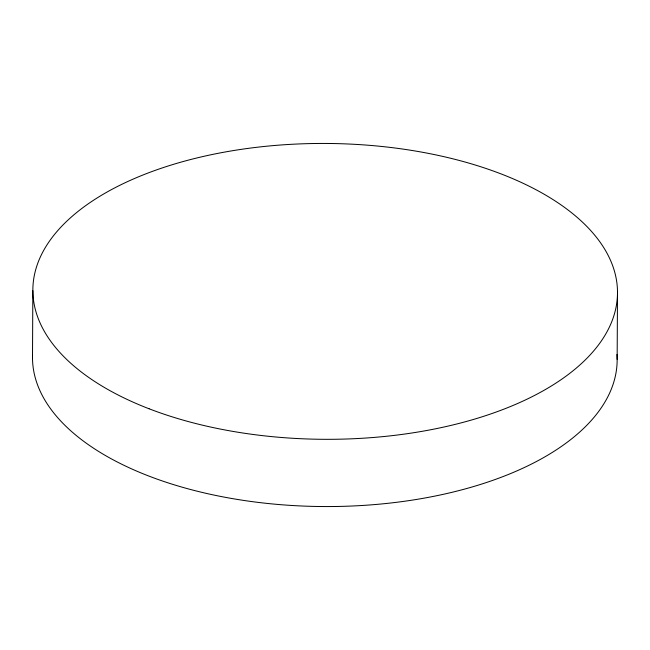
<?xml version="1.0" encoding="UTF-8"?>
<svg xmlns="http://www.w3.org/2000/svg" width="650" height="650" viewBox="0 0 650 650"><rect width="100%" height="100%" fill="white"/><g stroke="black" fill="none" stroke-linecap="round" stroke-linejoin="round"><path stroke-width="0.97" d="M32.5 357.89L32.849 290.656M617.151 359.344L617.5 292.11M616.964 354.461A292.329 147.932 0.3 0 1 327.567 506.553A292.329 147.932 0.3 0 1 32.541 354.957M149.086 408.777A292.329 147.932 0.3 0 0 615.298 310.643A292.329 147.932 0.3 0 0 211.153 154.724A292.329 147.932 0.3 0 0 149.086 408.777"/></g></svg>
